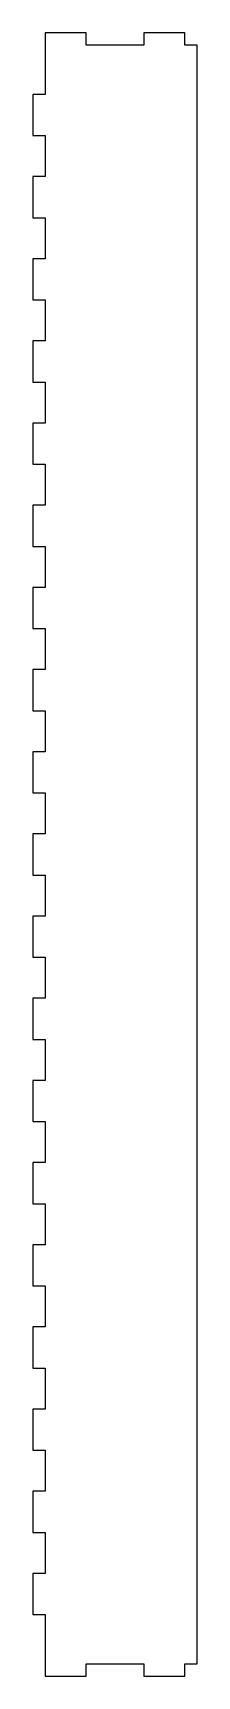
# Model space of a CAD drawing. Extents: x 0 to 40, y -3 to 397.
import ezdxf

# ---------------------------------------------------------------- set-up
doc = ezdxf.new("R2010")
doc.units = 0
doc.header["$MEASUREMENT"] = 0
doc.layers.add('Sketch3', color=7, linetype='Continuous')

msp = doc.modelspace()

# ---------------------------------------------------------------- linework, layer by layer
at = {"layer": 'Sketch3'}
for p, q in [((3, 397, 2.99), (3, 396.95, 2.99)), ((12.97, 397, 2.99), (3, 397, 2.99)), ((3, 396.95, 2.99), (3, 382, 2.99)), ((13, 397, 2.99), (12.97, 397, 2.99)), ((13, 394.01, 2.99), (13, 397, 2.99)), ((27, 397, 2.99), (27, 396.99, 2.99)), ((36.97, 397, 2.99), (27, 397, 2.99)), ((27, 396.99, 2.99), (27, 394, 2.99)), ((37, 397, 2.99), (36.97, 397, 2.99)), ((37, 394.01, 2.99), (37, 397, 2.99)), ((13, 394, 2.99), (13, 394.01, 2.99)), ((26.95, 394, 2.99), (13, 394, 2.99)), ((27, 394, 2.99), (26.95, 394, 2.99)), ((37, 394, 2.99), (37, 394.01, 2.99)), ((39.99, 394, 2.99), (37, 394, 2.99)), ((40, 394, 2.99), (39.99, 394, 2.99)), ((40, 1.31, 2.99), (40, 394, 2.99)), ((0, 382, 2.99), (0, 381.97, 2.99)), ((2.99, 382, 2.99), (0, 382, 2.99)), ((0, 381.97, 2.99), (0, 372, 2.99)), ((3, 382, 2.99), (2.99, 382, 2.99)), ((0, 372, 2.99), (0.01, 372, 2.99)), ((0.01, 372, 2.99), (3, 372, 2.99)), ((3, 372, 2.99), (3, 371.97, 2.99)), ((3, 371.97, 2.99), (3, 362, 2.99)), ((0, 362, 2.99), (0, 361.97, 2.99)), ((2.99, 362, 2.99), (0, 362, 2.99)), ((0, 361.97, 2.99), (0, 352, 2.99)), ((3, 362, 2.99), (2.99, 362, 2.99)), ((0, 352, 2.99), (0.01, 352, 2.99)), ((0.01, 352, 2.99), (3, 352, 2.99)), ((3, 352, 2.99), (3, 351.97, 2.99)), ((3, 351.97, 2.99), (3, 342, 2.99)), ((0, 342, 2.99), (0, 341.97, 2.99)), ((2.99, 342, 2.99), (0, 342, 2.99)), ((0, 341.97, 2.99), (0, 332, 2.99)), ((3, 342, 2.99), (2.99, 342, 2.99)), ((0, 332, 2.99), (0.01, 332, 2.99)), ((0.01, 332, 2.99), (3, 332, 2.99)), ((3, 332, 2.99), (3, 331.97, 2.99)), ((3, 331.97, 2.99), (3, 322, 2.99)), ((2.99, 322, 2.99), (0, 322, 2.99)), ((0, 322, 2.99), (0, 321.97, 2.99)), ((0, 321.97, 2.99), (0, 312, 2.99)), ((3, 322, 2.99), (2.99, 322, 2.99)), ((0, 312, 2.99), (0.01, 312, 2.99)), ((0.01, 312, 2.99), (3, 312, 2.99)), ((3, 312, 2.99), (3, 311.97, 2.99)), ((3, 311.97, 2.99), (3, 302, 2.99)), ((2.99, 302, 2.99), (0, 302, 2.99)), ((0, 302, 2.99), (0, 301.97, 2.99)), ((0, 301.97, 2.99), (0, 292, 2.99)), ((3, 302, 2.99), (2.99, 302, 2.99)), ((0, 292, 2.99), (0.01, 292, 2.99)), ((0.01, 292, 2.99), (3, 292, 2.99)), ((3, 292, 2.99), (3, 291.97, 2.99)), ((3, 291.97, 2.99), (3, 282, 2.99)), ((2.99, 282, 2.99), (0, 282, 2.99)), ((0, 282, 2.99), (0, 281.97, 2.99)), ((0, 281.97, 2.99), (0, 272, 2.99)), ((3, 282, 2.99), (2.99, 282, 2.99)), ((0, 272, 2.99), (0.01, 272, 2.99)), ((0.01, 272, 2.99), (3, 272, 2.99)), ((3, 272, 2.99), (3, 271.97, 2.99)), ((3, 271.97, 2.99), (3, 262, 2.99)), ((2.99, 262, 2.99), (0, 262, 2.99)), ((0, 262, 2.99), (0, 261.97, 2.99)), ((0, 261.97, 2.99), (0, 252, 2.99)), ((3, 262, 2.99), (2.99, 262, 2.99)), ((0, 252, 2.99), (0.01, 252, 2.99)), ((0.01, 252, 2.99), (3, 252, 2.99)), ((3, 252, 2.99), (3, 251.97, 2.99)), ((3, 251.97, 2.99), (3, 242, 2.99)), ((2.99, 242, 2.99), (0, 242, 2.99)), ((0, 242, 2.99), (0, 241.97, 2.99)), ((0, 241.97, 2.99), (0, 232, 2.99)), ((3, 242, 2.99), (2.99, 242, 2.99)), ((0, 232, 2.99), (0.01, 232, 2.99)), ((0.01, 232, 2.99), (3, 232, 2.99)), ((3, 232, 2.99), (3, 231.97, 2.99)), ((3, 231.97, 2.99), (3, 222, 2.99)), ((2.99, 222, 2.99), (0, 222, 2.99)), ((0, 222, 2.99), (0, 221.97, 2.99)), ((0, 221.97, 2.99), (0, 212, 2.99)), ((3, 222, 2.99), (2.99, 222, 2.99)), ((0, 212, 2.99), (0.01, 212, 2.99)), ((0.01, 212, 2.99), (3, 212, 2.99)), ((3, 212, 2.99), (3, 211.97, 2.99)), ((3, 211.97, 2.99), (3, 202, 2.99)), ((2.99, 202, 2.99), (0, 202, 2.99)), ((0, 202, 2.99), (0, 201.97, 2.99)), ((0, 201.97, 2.99), (0, 192, 2.99)), ((3, 202, 2.99), (2.99, 202, 2.99)), ((0, 192, 2.99), (0.01, 192, 2.99)), ((0.01, 192, 2.99), (3, 192, 2.99)), ((3, 192, 2.99), (3, 191.97, 2.99)), ((3, 191.97, 2.99), (3, 182, 2.99)), ((2.99, 182, 2.99), (0, 182, 2.99)), ((0, 182, 2.99), (0, 181.97, 2.99)), ((0, 181.97, 2.99), (0, 172, 2.99)), ((3, 182, 2.99), (2.99, 182, 2.99)), ((0, 172, 2.99), (0.01, 172, 2.99)), ((0.01, 172, 2.99), (3, 172, 2.99)), ((3, 172, 2.99), (3, 171.97, 2.99)), ((3, 171.97, 2.99), (3, 162, 2.99)), ((2.99, 162, 2.99), (0, 162, 2.99)), ((0, 162, 2.99), (0, 161.97, 2.99)), ((0, 161.97, 2.99), (0, 152, 2.99)), ((3, 162, 2.99), (2.99, 162, 2.99)), ((0, 152, 2.99), (0.01, 152, 2.99)), ((0.01, 152, 2.99), (3, 152, 2.99)), ((3, 152, 2.99), (3, 151.97, 2.99)), ((3, 151.97, 2.99), (3, 142, 2.99)), ((2.99, 142, 2.99), (0, 142, 2.99)), ((0, 142, 2.99), (0, 141.97, 2.99)), ((0, 141.97, 2.99), (0, 132, 2.99)), ((3, 142, 2.99), (2.99, 142, 2.99)), ((0, 132, 2.99), (0.01, 132, 2.99)), ((0.01, 132, 2.99), (3, 132, 2.99)), ((3, 132, 2.99), (3, 131.97, 2.99)), ((3, 131.97, 2.99), (3, 122, 2.99)), ((2.99, 122, 2.99), (0, 122, 2.99)), ((0, 122, 2.99), (0, 121.97, 2.99)), ((0, 121.97, 2.99), (0, 112, 2.99)), ((3, 122, 2.99), (2.99, 122, 2.99)), ((0, 112, 2.99), (0.01, 112, 2.99)), ((0.01, 112, 2.99), (3, 112, 2.99)), ((3, 112, 2.99), (3, 111.97, 2.99)), ((3, 111.97, 2.99), (3, 102, 2.99)), ((2.99, 102, 2.99), (0, 102, 2.99)), ((0, 102, 2.99), (0, 101.97, 2.99)), ((0, 101.97, 2.99), (0, 92, 2.99)), ((3, 102, 2.99), (2.99, 102, 2.99)), ((0, 92, 2.99), (0.01, 92, 2.99)), ((0.01, 92, 2.99), (3, 92, 2.99)), ((3, 92, 2.99), (3, 91.97, 2.99)), ((3, 91.97, 2.99), (3, 82, 2.99)), ((0, 82, 2.99), (0, 81.97, 2.99)), ((2.99, 82, 2.99), (0, 82, 2.99)), ((0, 81.97, 2.99), (0, 72, 2.99)), ((3, 82, 2.99), (2.99, 82, 2.99)), ((0, 72, 2.99), (0.01, 72, 2.99)), ((0.01, 72, 2.99), (3, 72, 2.99)), ((3, 72, 2.99), (3, 71.97, 2.99)), ((3, 71.97, 2.99), (3, 62, 2.99)), ((2.99, 62, 2.99), (0, 62, 2.99)), ((0, 62, 2.99), (0, 61.97, 2.99)), ((0, 61.97, 2.99), (0, 52, 2.99)), ((3, 62, 2.99), (2.99, 62, 2.99)), ((0, 52, 2.99), (0.01, 52, 2.99)), ((0.01, 52, 2.99), (3, 52, 2.99)), ((3, 52, 2.99), (3, 51.97, 2.99)), ((3, 51.97, 2.99), (3, 42, 2.99)), ((2.99, 42, 2.99), (0, 42, 2.99)), ((0, 42, 2.99), (0, 41.97, 2.99)), ((0, 41.97, 2.99), (0, 32, 2.99)), ((3, 42, 2.99), (2.99, 42, 2.99)), ((0, 32, 2.99), (0.01, 32, 2.99)), ((0.01, 32, 2.99), (3, 32, 2.99)), ((3, 32, 2.99), (3, 31.97, 2.99)), ((3, 31.97, 2.99), (3, 22, 2.99)), ((0, 22, 2.99), (0, 21.97, 2.99)), ((2.99, 22, 2.99), (0, 22, 2.99)), ((0, 21.97, 2.99), (0, 12, 2.99)), ((3, 22, 2.99), (2.99, 22, 2.99)), ((0, 12, 2.99), (0.01, 12, 2.99)), ((0.01, 12, 2.99), (3, 12, 2.99)), ((3, 12, 2.99), (3, -2.95, 2.99)), ((13, -2.99, 2.99), (13, 0, 2.99)), ((13, 0, 2.99), (13.05, 0, 2.99)), ((13.05, 0, 2.99), (27, 0, 2.99)), ((27, 0, 2.99), (27, -0.01, 2.99)), ((37, -2.99, 2.99), (37, 0, 2.99)), ((37, 0, 2.99), (37.01, 0, 2.99)), ((37.01, 0, 2.99), (40, 0, 2.99)), ((40, 0, 2.99), (40, 1.31, 2.99)), ((3, -2.95, 2.99), (3, -3, 2.99)), ((3, -3, 2.99), (3.03, -3, 2.99)), ((3.03, -3, 2.99), (13, -3, 2.99)), ((13, -3, 2.99), (13, -2.99, 2.99)), ((27, -0.01, 2.99), (27, -3, 2.99)), ((27, -3, 2.99), (27.03, -3, 2.99)), ((27.03, -3, 2.99), (37, -3, 2.99)), ((37, -3, 2.99), (37, -2.99, 2.99))]:
    msp.add_line(p, q, dxfattribs=at)

doc.saveas('drawing.dxf')
